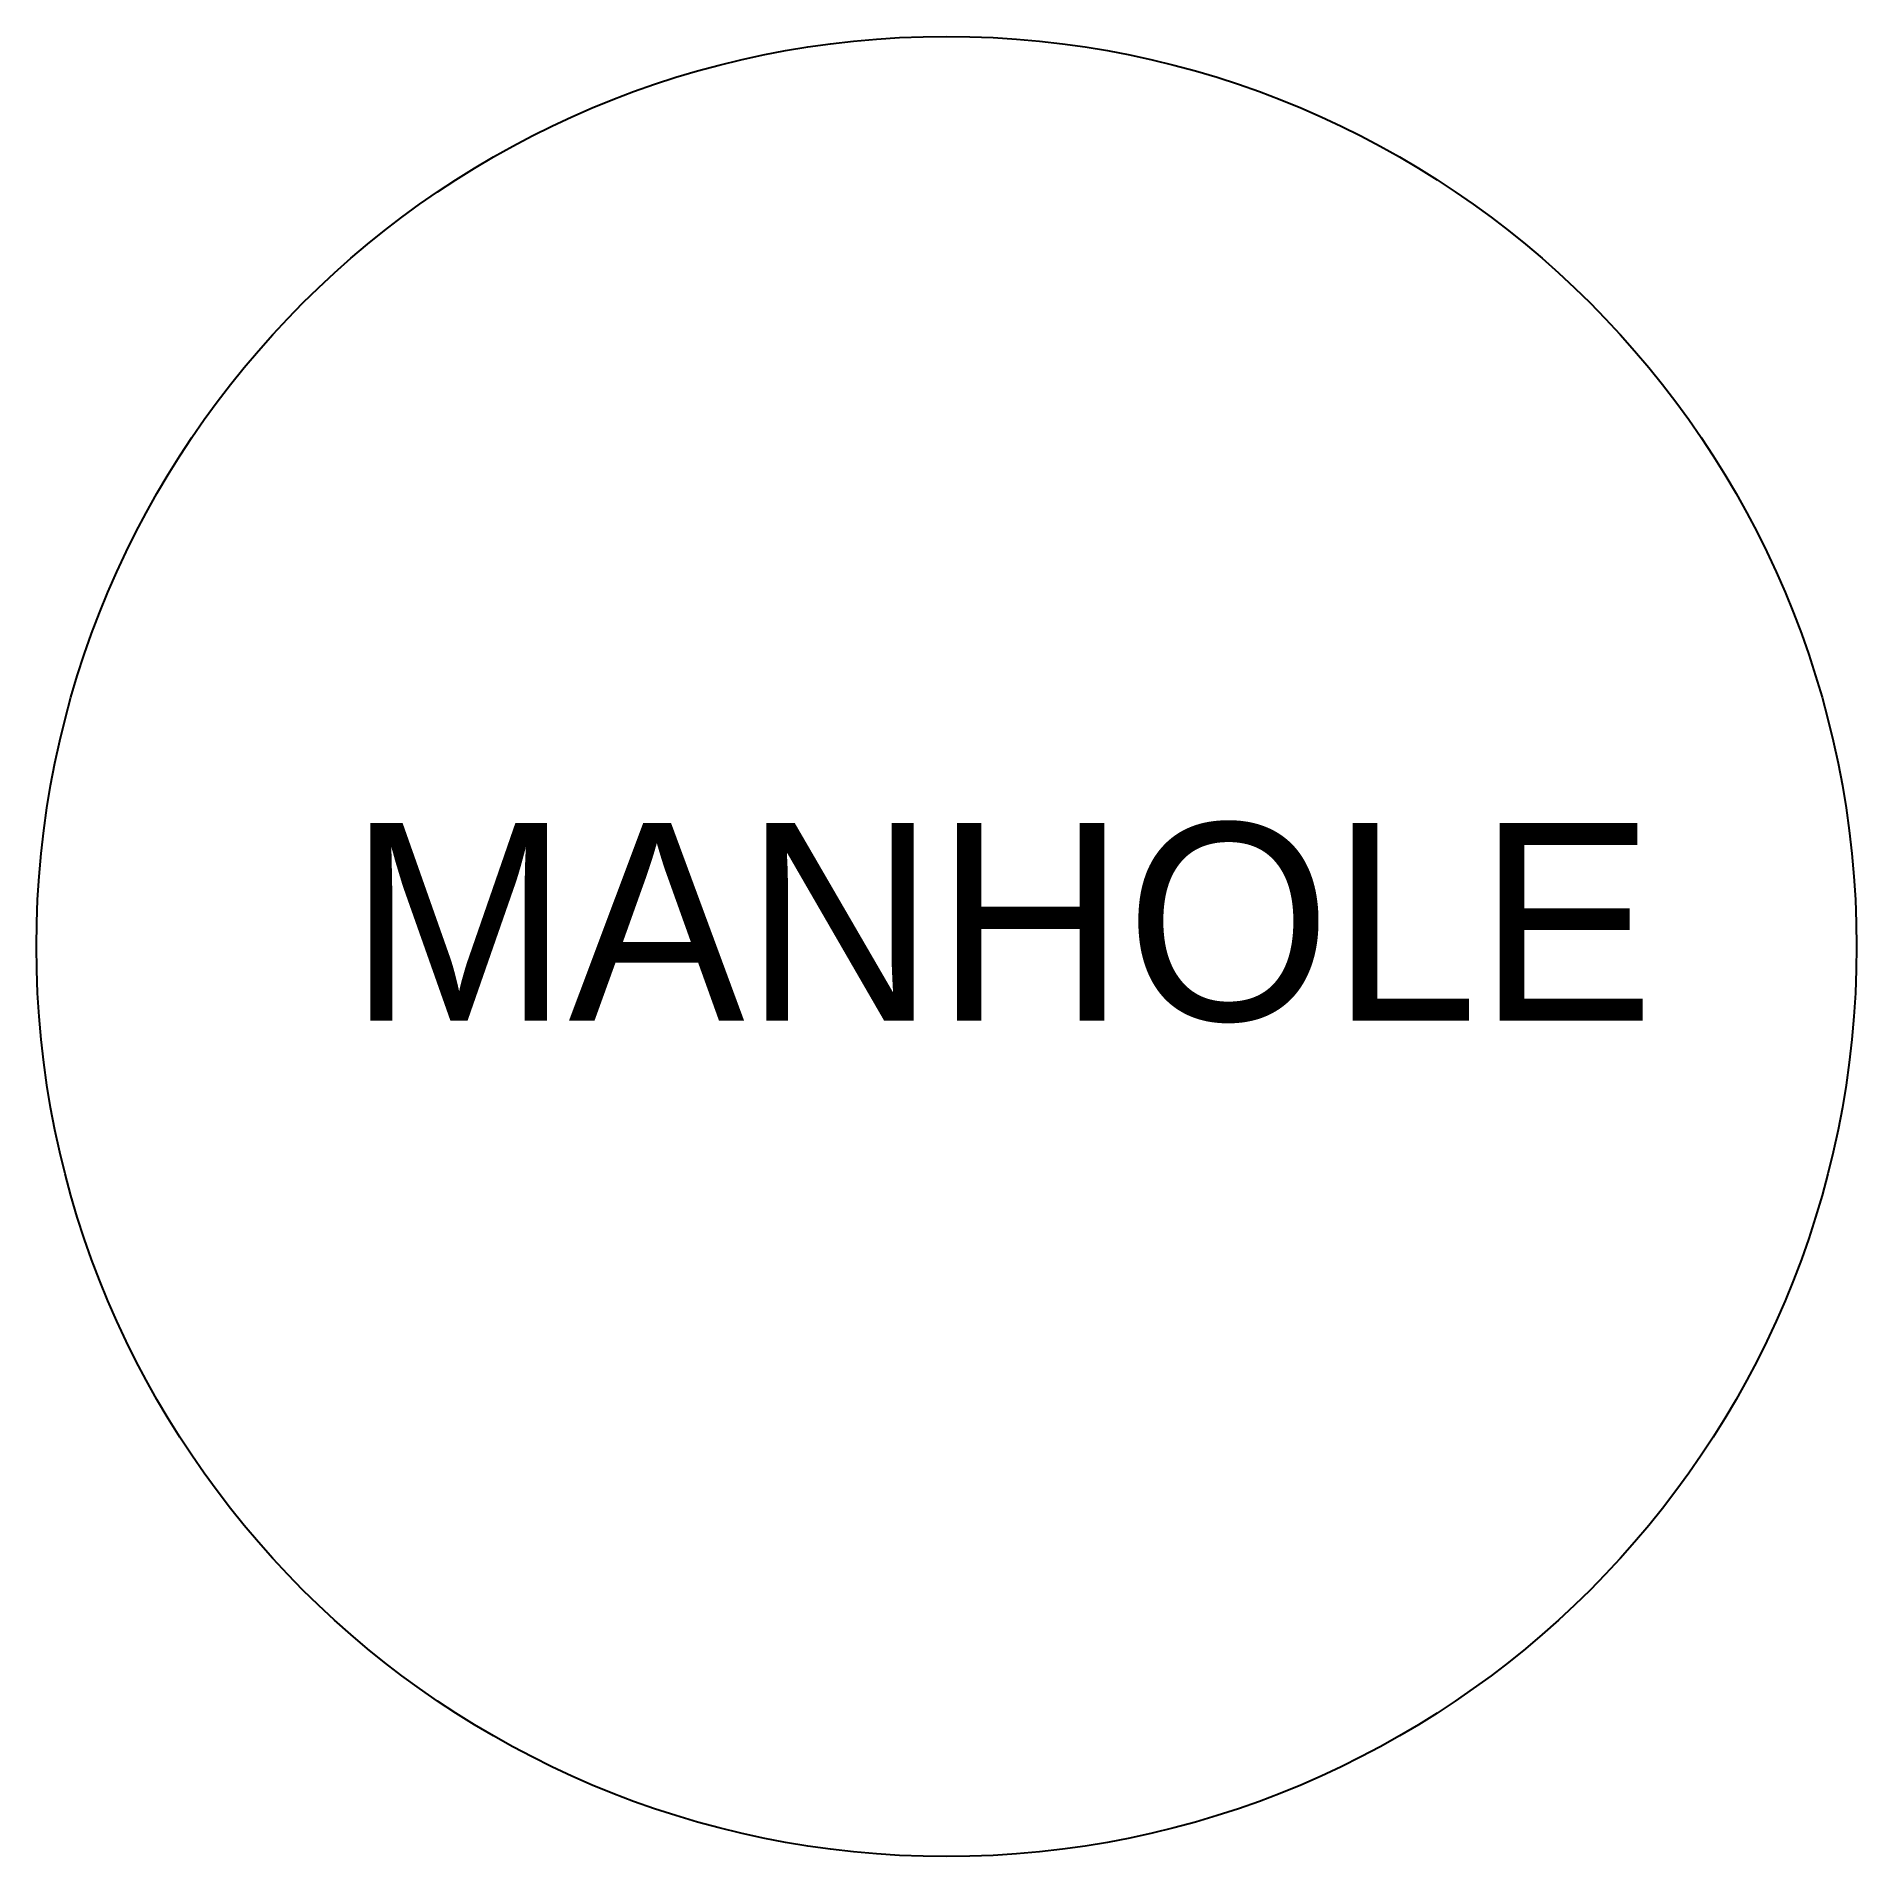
# Model space of a CAD drawing. Header units: feet. Extents: x -1.85 to 1.84, y -1.94 to 1.75.
import ezdxf

# ---------------------------------------------------------------- set-up
doc = ezdxf.new("R2010")
doc.units = ezdxf.units.FT
doc.header["$MEASUREMENT"] = 0

msp = doc.modelspace()

# ---------------------------------------------------------------- linework, layer by layer
msp.add_circle((-0.0087, -0.0992), 1.8443)

# ---------------------------------------------------------------- texts
at = {"insert": (-1.2202, 0.1507), "char_height": 0.4, "width": 5.105376, "attachment_point": 1}
msp.add_mtext('MANHOLE', dxfattribs=at)

doc.saveas('drawing.dxf')
